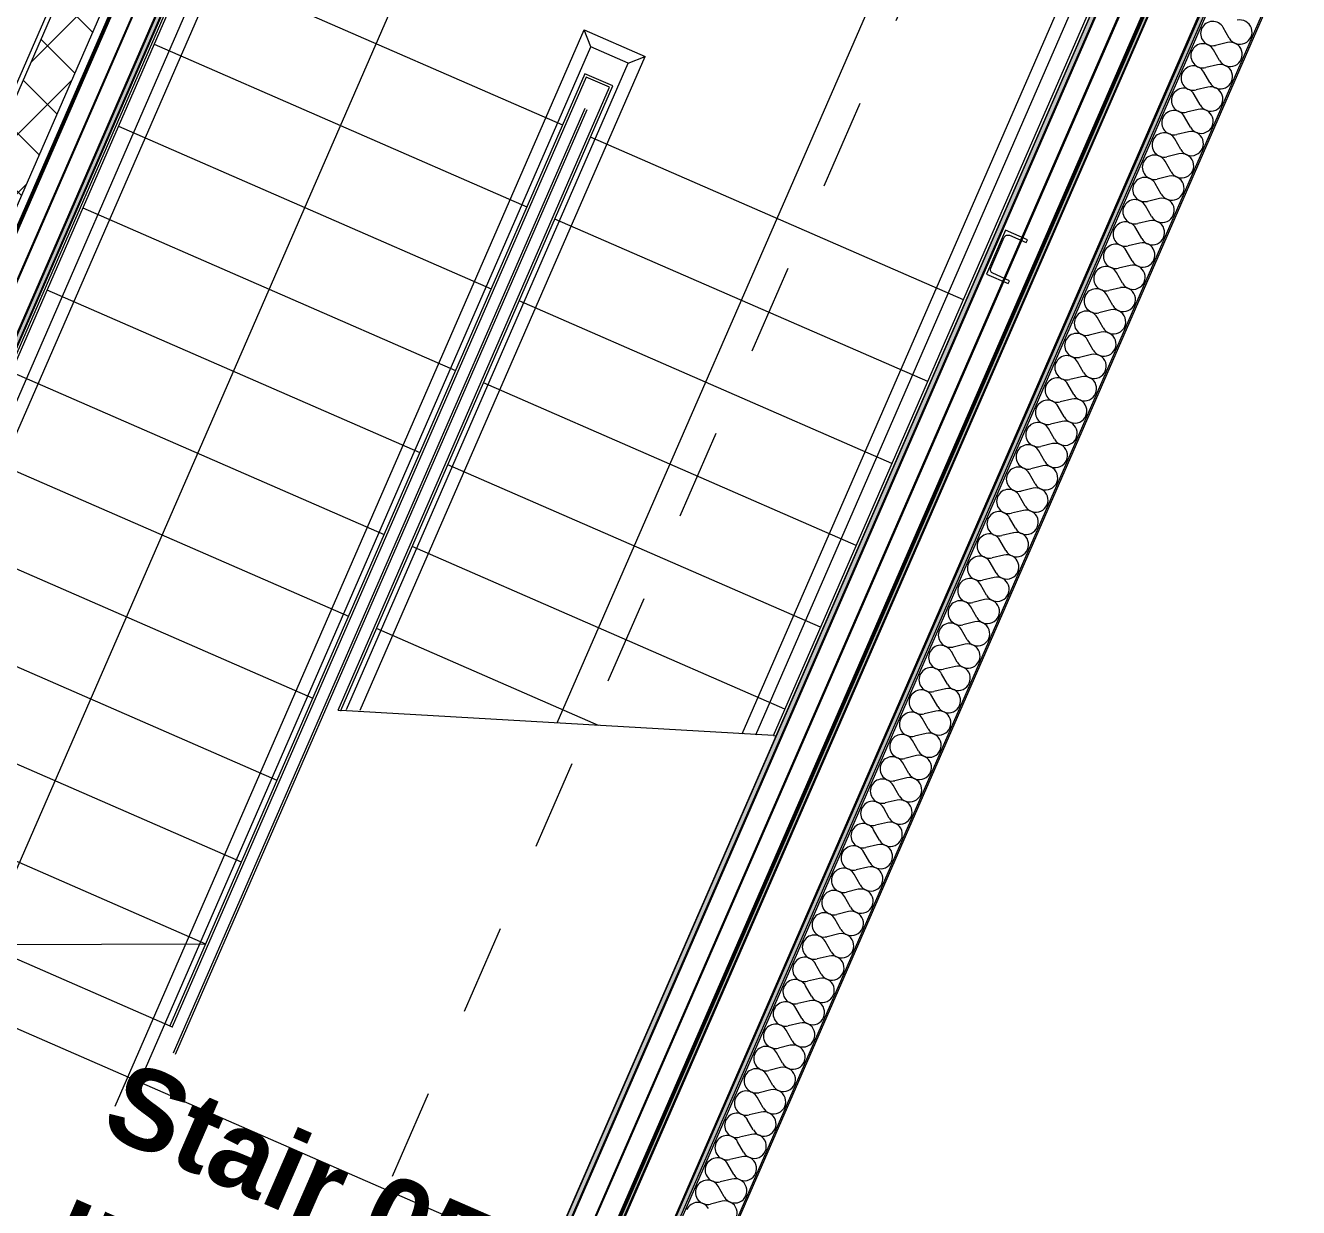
# Model space of a CAD drawing. Header units: millimetres. Extents: x -35034 to 431752, y -71616 to 25069.
# Drawn here: x 359774 to 363765, y -35815 to -32110 of the extents above; entities that cross this region are included whole.
import ezdxf
from ezdxf.enums import TextEntityAlignment as Align

# ---------------------------------------------------------------- set-up
doc = ezdxf.new("R2010")
doc.units = ezdxf.units.MM
doc.header["$MEASUREMENT"] = 0
doc.linetypes.add('Dashed', pattern=[564.444447, 282.222223, -282.222223])
doc.linetypes.add('Double Dashed', pattern=[1093.611073, 529.166651, -211.666656, 141.111112, -211.666656])
for name, color, linetype in [('A-95-MC_Marker_Section_P2.Marker', 7, 'Continuous'), ('New_A-05-M_Gross_Int_Circulation', 7, 'Continuous'), ('New_A-15-MG_Structural_Grid_Phase_2', 7, 'Continuous'), ('New_A-20-M_Floor_Slab', 7, 'Continuous'), ('New_A-25-M_Wall_Ext', 7, 'Continuous'), ('New_A-25-M_Wall_Int', 7, 'Continuous')]:
    doc.layers.add(name, color=color, linetype=linetype)
for name, color, linetype, lineweight in [('A-95-MC_Marker_Section_P2.Marker_Pen_No__1', 7, 'Continuous', 13), ('New_A-20-M_Floor_Slab_Pen_No__89', 8, 'Continuous', 20), ('New_A-25-M_Wall_Ext_Pen_No__1', 7, 'Continuous', 13), ('New_A-25-M_Wall_Int_Pen_No__1', 7, 'Continuous', 13), ('New_A-25-M_Wall_Int_Pen_No__155', 5, 'Continuous', 35), ('New_A-30-M_Stair_Pen_No__1', 7, 'Continuous', 13), ('New_A-95-P_Drawing_Pen_No__156', 5, 'Continuous', 50), ('New_ArchiCAD Zone Stamps_Pen_No__9', 7, 'Continuous', 13)]:
    doc.layers.add(name, color=color, linetype=linetype, lineweight=lineweight)
for name, color, linetype, lineweight, true_color in [('New_A-05-M_Gross_Int_Circulation_Pen_No__74', 7, 'Continuous', 20, 0x606060), ('New_A-15-MG_Structural_Grid_Phase_2_Pen_No__222', 7, 'Continuous', 13, 0x65af33), ('New_A-25-M_Wall_Ext_Pen_No__107', 7, 'Continuous', 15, 0xa6a6a6), ('New_A-25-M_Wall_Int_Pen_No__107', 7, 'Continuous', 15, 0xa6a6a6), ('New_A-95-P_Drawing_Pen_No__61', 7, 'Continuous', 20, 0x6a6a6a)]:
    doc.layers.add(name, color=color, linetype=linetype, lineweight=lineweight, true_color=true_color)
doc.styles.add('GENERATED_STYLE_2', font='')
doc.styles.add('GENERATED_STYLE_3', font='')
doc.styles.add('GENERATED_STYLE_4', font='')
doc.styles.get('GENERATED_STYLE_2').set_extended_font_data('Arial', bold=True)
doc.styles.get('GENERATED_STYLE_3').set_extended_font_data('Arial')
doc.styles.get('GENERATED_STYLE_4').set_extended_font_data('Swis721 BT')
doc.linetypes.add('Double Slash', pattern='A,0,[1,EC-MA-00-03-DR-A-00370 Phase 2 Hub Third Floor GA-S2-P201.Shx,S=15.679012,R=0,X=0,Y=0],-1975.555563,0', length=1975.555563)
pattern_1 = [(246.4404, (341458.06, 0), (-158.76755, 69.2305), [0, -100]), (246.4404, (341517.46, -80.45), (-158.76755, 69.2305), [0, -100])]

# ---------------------------------------------------------------- blocks, each defined once
blk = doc.blocks.new('Stair 05 _INB 3355_69_2', base_point=(360931.2, -33817.8))
at = {"layer": 'New_A-05-M_Gross_Int_Circulation_Pen_No__74', "linetype": 'Continuous'}
for p, q in [((360876.4, -30522.9), (358383.7, -36239.6)), ((360832.1, -37306.8), (363324.8, -31590.4))]:
    blk.add_line(p, q, dxfattribs=at)
at = {"layer": 'New_ArchiCAD Zone Stamps_Pen_No__9'}
for tag, height, style, p in [('ROOM_NAME', 250, 'GENERATED_STYLE_2', (360102.3, -35347.3)), ('zoneNameLine2', 250, 'GENERATED_STYLE_2', (359913.8, -35779.5)), ('ROOM_NUMBER', 200, 'GENERATED_STYLE_3', (359725.4, -36200.2)), ('measuredAreaCode', 200, 'GENERATED_STYLE_3', (359568.4, -36560.3)), ('DUMMY_649', 200, 'GENERATED_STYLE_3', (359875.8, -36694.3)), ('DUMMY_650', 200, 'GENERATED_STYLE_3', (360365.1, -36907.7)), ('DUMMY_651', 133.3, 'GENERATED_STYLE_3', (360644.4, -37014.2))]:
    blk.add_attdef(tag, text='', height=height, rotation=336.4404, dxfattribs=dict(at, style=style)).set_placement(p, align=Align.TOP_LEFT)
blk = doc.blocks.new('Slab_6_2', base_point=(319508.7, -20986.7))
at = {"layer": 'New_A-20-M_Floor_Slab_Pen_No__89', "linetype": 'Continuous', "flags": 128}
blk.add_lwpolyline([(360395.6, -39042.6), (361680.2, -36096.6), (358829.1, -34853.4), (360799.2, -30335.3), (343499.7, -22791.9), (351451.6, -4555.7), (347529.4, -2845.4), (347719, -2410.4), (346158.3, -1729.9), (345968.6, -2164.8), (345491.4, -1956.7), (343498.9, -6526.2), (338307.1, -4262.3), (330724.5, -11317.1), (330341.6, -10905.7), (319508.6, -20986.6), (319508.7, -20986.7), (306424.3, -33162.5), (323848.8, -40760.4)], dxfattribs=at)
blk = doc.blocks.new('*X934', base_point=(341458.1, 0))
at = {"layer": 'New_A-25-M_Wall_Ext_Pen_No__107', "linetype": 'Continuous'}
for p, q in [((363548.4, -32149.4), (363529.6, -32116.2)), ((363542.3, -32163.3), (363505.2, -32172.1)), ((363517.9, -32219.2), (363499.1, -32186.1)), ((363511.8, -32233.2), (363474.7, -32241.9)), ((363487.5, -32289), (363468.7, -32255.9)), ((363457, -32358.9), (363438.2, -32325.7)), ((363481.4, -32303), (363444.3, -32311.8)), ((363426.5, -32428.7), (363407.7, -32395.6)), ((363450.9, -32372.9), (363413.8, -32381.6)), ((363420.5, -32442.7), (363383.4, -32451.5)), ((363396.1, -32498.6), (363377.3, -32465.4)), ((363390, -32512.5), (363352.9, -32521.3)), ((363365.6, -32568.4), (363346.8, -32535.3)), ((363335.2, -32638.2), (363316.4, -32605.1)), ((363359.6, -32582.4), (363322.5, -32591.1)), ((363304.7, -32708.1), (363285.9, -32674.9)), ((363329.1, -32652.2), (363292, -32661)), ((363298.6, -32722), (363261.6, -32730.8)), ((363274.3, -32777.9), (363255.5, -32744.8)), ((363268.2, -32791.9), (363231.1, -32800.7)), ((363243.8, -32847.8), (363225, -32814.6)), ((363213.4, -32917.6), (363194.6, -32884.5)), ((363237.7, -32861.7), (363200.7, -32870.5)), ((363182.9, -32987.4), (363164.1, -32954.3)), ((363207.3, -32931.6), (363170.2, -32940.3)), ((363176.8, -33001.4), (363139.8, -33010.2)), ((363152.5, -33057.3), (363133.7, -33024.1)), ((363146.4, -33071.2), (363109.3, -33080)), ((363122, -33127.1), (363103.2, -33094)), ((363091.6, -33197), (363072.8, -33163.8)), ((363115.9, -33141.1), (363078.9, -33149.9)), ((363061.1, -33266.8), (363042.3, -33233.7)), ((363085.5, -33210.9), (363048.4, -33219.7)), ((363055, -33280.8), (363017.9, -33289.5)), ((363030.7, -33336.6), (363011.9, -33303.5)), ((363024.6, -33350.6), (362987.5, -33359.4)), ((363000.2, -33406.5), (362981.4, -33373.3)), ((362969.7, -33476.3), (362950.9, -33443.2)), ((362994.1, -33420.4), (362957, -33429.2)), ((362939.3, -33546.2), (362920.5, -33513)), ((362963.7, -33490.3), (362926.6, -33499.1)), ((362933.2, -33560.1), (362896.1, -33568.9)), ((362908.8, -33616), (362890, -33582.9)), ((362902.7, -33630), (362865.7, -33638.7)), ((362878.4, -33685.8), (362859.6, -33652.7)), ((362847.9, -33755.7), (362829.1, -33722.5)), ((362872.3, -33699.8), (362835.2, -33708.6)), ((362817.5, -33825.5), (362798.7, -33792.4)), ((362841.8, -33769.6), (362804.8, -33778.4)), ((362811.4, -33839.5), (362774.3, -33848.3)), ((362787, -33895.4), (362768.2, -33862.2)), ((362780.9, -33909.3), (362743.9, -33918.1)), ((362756.6, -33965.2), (362737.8, -33932.1)), ((362726.1, -34035), (362707.3, -34001.9)), ((362750.5, -33979.2), (362713.4, -33987.9)), ((362695.7, -34104.9), (362676.9, -34071.7)), ((362720, -34049), (362683, -34057.8)), ((362689.6, -34118.8), (362652.5, -34127.6)), ((362665.2, -34174.7), (362646.4, -34141.6)), ((362659.1, -34188.7), (362622, -34197.5)), ((362634.8, -34244.6), (362616, -34211.4)), ((362604.3, -34314.4), (362585.5, -34281.3)), ((362628.7, -34258.5), (362591.6, -34267.3)), ((362573.8, -34384.2), (362555, -34351.1)), ((362598.2, -34328.4), (362561.1, -34337.1)), ((362567.8, -34398.2), (362530.7, -34407)), ((362543.4, -34454.1), (362524.6, -34420.9)), ((362537.3, -34468), (362500.2, -34476.8)), ((362512.9, -34523.9), (362494.1, -34490.8)), ((362482.5, -34593.8), (362463.7, -34560.6)), ((362506.9, -34537.9), (362469.8, -34546.6)), ((362452, -34663.6), (362433.2, -34630.5)), ((362476.4, -34607.7), (362439.3, -34616.5)), ((362445.9, -34677.6), (362408.9, -34686.3)), ((362421.6, -34733.4), (362402.8, -34700.3)), ((362415.5, -34747.4), (362378.4, -34756.2)), ((362391.1, -34803.3), (362372.3, -34770.1)), ((362360.7, -34873.1), (362341.9, -34840)), ((362385, -34817.2), (362348, -34826)), ((362330.2, -34942.9), (362311.4, -34909.8)), ((362354.6, -34887.1), (362317.5, -34895.8)), ((362324.1, -34956.9), (362287.1, -34965.7)), ((362299.8, -35012.8), (362281, -34979.7)), ((362293.7, -35026.8), (362256.6, -35035.5)), ((362269.3, -35082.6), (362250.5, -35049.5)), ((362238.9, -35152.5), (362220.1, -35119.3)), ((362263.2, -35096.6), (362226.2, -35105.4)), ((362208.4, -35222.3), (362189.6, -35189.2)), ((362232.8, -35166.4), (362195.7, -35175.2)), ((362202.3, -35236.3), (362165.2, -35245)), ((362178, -35292.1), (362159.2, -35259)), ((362171.9, -35306.1), (362134.8, -35314.9)), ((362147.5, -35362), (362128.7, -35328.9)), ((362117, -35431.8), (362098.2, -35398.7)), ((362141.4, -35376), (362104.3, -35384.7)), ((362086.6, -35501.7), (362067.8, -35468.5)), ((362111, -35445.8), (362073.9, -35454.6)), ((362080.5, -35515.6), (362043.4, -35524.4)), ((362056.1, -35571.5), (362037.3, -35538.4)), ((362050, -35585.5), (362013, -35594.2)), ((362025.7, -35641.3), (362006.9, -35608.2)), ((361995.2, -35711.2), (361976.4, -35678.1)), ((362019.6, -35655.3), (361982.5, -35664.1)), ((361964.8, -35781), (361946, -35747.9)), ((361989.1, -35725.2), (361952.1, -35733.9)), ((361958.7, -35795), (361921.6, -35803.8))]:
    blk.add_line(p, q, dxfattribs=at)
for centre, start, end in [((363496.4, -32135), 156.4404, 283.3103), ((363496.4, -32135), 29.5705, 156.4404), ((363581.5, -32130.6), 209.5705, 103.3103), ((363466, -32204.9), 29.5705, 156.4404), ((363551, -32200.4), 209.5705, 103.3103), ((363466, -32204.9), 156.4404, 283.3103), ((363435.5, -32274.7), 29.5705, 156.4404), ((363520.6, -32270.2), 209.5705, 103.3103), ((363435.5, -32274.7), 156.4404, 283.3103), ((363405.1, -32344.5), 156.4404, 283.3103), ((363405.1, -32344.5), 29.5705, 156.4404), ((363490.1, -32340.1), 209.5705, 103.3103), ((363374.6, -32414.4), 156.4404, 283.3103), ((363374.6, -32414.4), 29.5705, 156.4404), ((363459.7, -32409.9), 209.5705, 103.3103), ((363344.2, -32484.2), 29.5705, 156.4404), ((363429.2, -32479.8), 209.5705, 103.3103), ((363344.2, -32484.2), 156.4404, 283.3103), ((363313.7, -32554.1), 29.5705, 156.4404), ((363398.8, -32549.6), 209.5705, 103.3103), ((363313.7, -32554.1), 156.4404, 283.3103), ((363283.3, -32623.9), 156.4404, 283.3103), ((363283.3, -32623.9), 29.5705, 156.4404), ((363368.3, -32619.4), 209.5705, 103.3103), ((363252.8, -32693.7), 156.4404, 283.3103), ((363252.8, -32693.7), 29.5705, 156.4404), ((363337.9, -32689.3), 209.5705, 103.3103), ((363222.3, -32763.6), 29.5705, 156.4404), ((363307.4, -32759.1), 209.5705, 103.3103), ((363222.3, -32763.6), 156.4404, 283.3103), ((363191.9, -32833.4), 29.5705, 156.4404), ((363277, -32829), 209.5705, 103.3103), ((363191.9, -32833.4), 156.4404, 283.3103), ((363161.4, -32903.3), 156.4404, 283.3103), ((363161.4, -32903.3), 29.5705, 156.4404), ((363246.5, -32898.8), 209.5705, 103.3103), ((363131, -32973.1), 156.4404, 283.3103), ((363131, -32973.1), 29.5705, 156.4404), ((363216.1, -32968.6), 209.5705, 103.3103), ((363100.5, -33042.9), 29.5705, 156.4404), ((363185.6, -33038.5), 209.5705, 103.3103), ((363100.5, -33042.9), 156.4404, 283.3103), ((363070.1, -33112.8), 29.5705, 156.4404), ((363155.1, -33108.3), 209.5705, 103.3103), ((363070.1, -33112.8), 156.4404, 283.3103), ((363039.6, -33182.6), 156.4404, 283.3103), ((363039.6, -33182.6), 29.5705, 156.4404), ((363124.7, -33178.2), 209.5705, 103.3103), ((363009.2, -33252.5), 156.4404, 283.3103), ((363009.2, -33252.5), 29.5705, 156.4404), ((363094.2, -33248), 209.5705, 103.3103), ((362978.7, -33322.3), 29.5705, 156.4404), ((363063.8, -33317.8), 209.5705, 103.3103), ((362978.7, -33322.3), 156.4404, 283.3103), ((362948.3, -33392.1), 29.5705, 156.4404), ((363033.3, -33387.7), 209.5705, 103.3103), ((362948.3, -33392.1), 156.4404, 283.3103), ((362917.8, -33462), 156.4404, 283.3103), ((362917.8, -33462), 29.5705, 156.4404), ((363002.9, -33457.5), 209.5705, 103.3103), ((362887.4, -33531.8), 156.4404, 283.3103), ((362887.4, -33531.8), 29.5705, 156.4404), ((362972.4, -33527.4), 209.5705, 103.3103), ((362856.9, -33601.7), 29.5705, 156.4404), ((362942, -33597.2), 209.5705, 103.3103), ((362856.9, -33601.7), 156.4404, 283.3103), ((362826.5, -33671.5), 29.5705, 156.4404), ((362911.5, -33667), 209.5705, 103.3103), ((362826.5, -33671.5), 156.4404, 283.3103), ((362796, -33741.3), 156.4404, 283.3103), ((362796, -33741.3), 29.5705, 156.4404), ((362881.1, -33736.9), 209.5705, 103.3103), ((362765.5, -33811.2), 156.4404, 283.3103), ((362765.5, -33811.2), 29.5705, 156.4404), ((362850.6, -33806.7), 209.5705, 103.3103), ((362735.1, -33881), 29.5705, 156.4404), ((362820.2, -33876.6), 209.5705, 103.3103), ((362735.1, -33881), 156.4404, 283.3103), ((362704.6, -33950.9), 29.5705, 156.4404), ((362789.7, -33946.4), 209.5705, 103.3103), ((362704.6, -33950.9), 156.4404, 283.3103), ((362674.2, -34020.7), 156.4404, 283.3103), ((362674.2, -34020.7), 29.5705, 156.4404), ((362759.3, -34016.2), 209.5705, 103.3103), ((362643.7, -34090.5), 156.4404, 283.3103), ((362643.7, -34090.5), 29.5705, 156.4404), ((362728.8, -34086.1), 209.5705, 103.3103), ((362613.3, -34160.4), 29.5705, 156.4404), ((362698.3, -34155.9), 209.5705, 103.3103), ((362613.3, -34160.4), 156.4404, 283.3103), ((362582.8, -34230.2), 29.5705, 156.4404), ((362667.9, -34225.8), 209.5705, 103.3103), ((362582.8, -34230.2), 156.4404, 283.3103), ((362552.4, -34300.1), 156.4404, 283.3103), ((362552.4, -34300.1), 29.5705, 156.4404), ((362637.4, -34295.6), 209.5705, 103.3103), ((362521.9, -34369.9), 156.4404, 283.3103), ((362521.9, -34369.9), 29.5705, 156.4404), ((362607, -34365.4), 209.5705, 103.3103), ((362491.5, -34439.7), 29.5705, 156.4404), ((362576.5, -34435.3), 209.5705, 103.3103), ((362491.5, -34439.7), 156.4404, 283.3103), ((362461, -34509.6), 29.5705, 156.4404), ((362546.1, -34505.1), 209.5705, 103.3103), ((362461, -34509.6), 156.4404, 283.3103), ((362430.6, -34579.4), 156.4404, 283.3103), ((362430.6, -34579.4), 29.5705, 156.4404), ((362515.6, -34575), 209.5705, 103.3103), ((362400.1, -34649.3), 156.4404, 283.3103), ((362400.1, -34649.3), 29.5705, 156.4404), ((362485.2, -34644.8), 209.5705, 103.3103), ((362369.6, -34719.1), 29.5705, 156.4404), ((362454.7, -34714.6), 209.5705, 103.3103), ((362369.6, -34719.1), 156.4404, 283.3103), ((362339.2, -34788.9), 29.5705, 156.4404), ((362424.3, -34784.5), 209.5705, 103.3103), ((362339.2, -34788.9), 156.4404, 283.3103), ((362308.7, -34858.8), 156.4404, 283.3103), ((362308.7, -34858.8), 29.5705, 156.4404), ((362393.8, -34854.3), 209.5705, 103.3103), ((362278.3, -34928.6), 156.4404, 283.3103), ((362278.3, -34928.6), 29.5705, 156.4404), ((362363.4, -34924.1), 209.5705, 103.3103), ((362247.8, -34998.5), 29.5705, 156.4404), ((362332.9, -34994), 209.5705, 103.3103), ((362247.8, -34998.5), 156.4404, 283.3103), ((362217.4, -35068.3), 29.5705, 156.4404), ((362302.4, -35063.8), 209.5705, 103.3103), ((362217.4, -35068.3), 156.4404, 283.3103), ((362186.9, -35138.1), 156.4404, 283.3103), ((362186.9, -35138.1), 29.5705, 156.4404), ((362272, -35133.7), 209.5705, 103.3103), ((362156.5, -35208), 156.4404, 283.3103), ((362156.5, -35208), 29.5705, 156.4404), ((362241.5, -35203.5), 209.5705, 103.3103), ((362126, -35277.8), 29.5705, 156.4404), ((362211.1, -35273.3), 209.5705, 103.3103), ((362126, -35277.8), 156.4404, 283.3103), ((362095.6, -35347.7), 29.5705, 156.4404), ((362180.6, -35343.2), 209.5705, 103.3103), ((362095.6, -35347.7), 156.4404, 283.3103), ((362065.1, -35417.5), 156.4404, 283.3103), ((362065.1, -35417.5), 29.5705, 156.4404), ((362150.2, -35413), 209.5705, 103.3103), ((362034.7, -35487.3), 156.4404, 283.3103), ((362034.7, -35487.3), 29.5705, 156.4404), ((362119.7, -35482.9), 209.5705, 103.3103), ((362004.2, -35557.2), 29.5705, 156.4404), ((362089.3, -35552.7), 209.5705, 103.3103), ((362004.2, -35557.2), 156.4404, 283.3103), ((361973.8, -35627), 29.5705, 156.4404), ((362058.8, -35622.5), 209.5705, 103.3103), ((361973.8, -35627), 156.4404, 283.3103), ((361943.3, -35696.9), 156.4404, 283.3103), ((361943.3, -35696.9), 29.5705, 156.4404), ((362028.4, -35692.4), 209.5705, 103.3103), ((361912.8, -35766.7), 156.4404, 283.3103), ((361912.8, -35766.7), 29.5705, 156.4404), ((361997.9, -35762.2), 209.5705, 103.3103), ((361882.4, -35836.5), 29.5705, 156.4404), ((361967.5, -35832.1), 209.5705, 103.3103)]:
    blk.add_arc(centre, 38.1, start, end, dxfattribs=at)
blk = doc.blocks.new('Wall_274_2', base_point=(353871.8, -53650.9))
at = {"layer": 'New_A-25-M_Wall_Ext_Pen_No__107', "linetype": 'Continuous'}
h = blk.add_hatch(dxfattribs=at)
h.set_pattern_fill('Plaster_0002', color=256, style=0, pattern_type=2)
h.set_pattern_definition([(0, (341458.06, 0), (0, 173.2051), [0, -100]), (0, (341508.06, 86.6), (0, 173.2051), [0, -100])])
h.paths.add_polyline_path([(360918.2, -38343.2), (360922.3, -38345), (363918.8, -31473), (363912.9, -31475.4)])
at = {"layer": 'New_A-25-M_Wall_Ext_Pen_No__107', "linetype": 'Continuous', "lineweight": 0, "true_color": 0x535353}
for points in [[(363674.6, -31568.9), (360752.3, -38270.8), (360752.7, -38271), (360755, -38272), (363678.6, -31567.4)], [(363481.1, -31644.9), (360617.5, -38212.1), (360620.3, -38213.3), (363485.1, -31643.4)]]:
    blk.add_hatch(color=251, dxfattribs=at).paths.add_polyline_path(points)
at = {"layer": 'New_A-25-M_Wall_Ext_Pen_No__107', "linetype": 'Continuous'}
for points in [[(360755, -38272), (360766, -38276.8), (363694.4, -31561.2), (363678.6, -31567.4)], [(360606.1, -38207.1), (360617.5, -38212.1), (363481.1, -31644.9), (363464.7, -31651.4)]]:
    blk.add_hatch(color=256, dxfattribs=at).paths.add_polyline_path(points)
at = {"layer": 'New_A-25-M_Wall_Ext_Pen_No__1', "linetype": 'Continuous'}
for p, q in [((360918.2, -38343.2), (363912.9, -31475.4)), ((360752.3, -38270.8), (363674.6, -31568.9)), ((360755, -38272), (363678.6, -31567.4)), ((360766, -38276.8), (363694.4, -31561.2)), ((360771.5, -38279.2), (363702.3, -31558.1)), ((363481.1, -31644.9), (360617.5, -38212.1)), ((360620.3, -38213.3), (363485.1, -31643.4))]:
    blk.add_line(p, q, dxfattribs=at)
at = {"layer": 'New_A-25-M_Wall_Ext_Pen_No__1', "linetype": 'Continuous', "flags": 128}
for points in [[(360922.3, -38345), (363918.8, -31473)], [(363464.7, -31651.4), (360606.1, -38207.1)]]:
    blk.add_lwpolyline(points, dxfattribs=at)
at = {"layer": 'New_A-25-M_Wall_Ext', "color": 250, "lineweight": 50, "true_color": 0x2a2a2a}
blk.add_blockref('*X934', (341458.1, 0), dxfattribs=at)
blk = doc.blocks.new('Wall_352_2', base_point=(358867, -35137.4))
at = {"layer": 'New_A-25-M_Wall_Int_Pen_No__107', "linetype": 'Continuous', "lineweight": 0, "true_color": 0x535353}
for points in [[(360800.4, -30490.9), (358789.1, -35103.5), (358791.8, -35104.7), (360803.1, -30492.1)], [(360861.8, -30517.6), (358850.5, -35130.3), (358853.2, -35131.5), (360864.6, -30518.8)]]:
    blk.add_hatch(color=251, dxfattribs=at).paths.add_polyline_path(points)
at = {"layer": 'New_A-25-M_Wall_Int_Pen_No__107', "linetype": 'Continuous'}
blk.add_hatch(color=256, dxfattribs=at).paths.add_polyline_path([(360864.6, -30518.8), (358853.2, -35131.5), (358867, -35137.4), (360878.3, -30524.8)])
at = {"layer": 'New_A-25-M_Wall_Int_Pen_No__1', "linetype": 'Continuous'}
for p, q in [((360803.1, -30492.1), (358791.8, -35104.7)), ((360861.8, -30517.6), (358850.5, -35130.3)), ((360864.6, -30518.8), (358853.2, -35131.5))]:
    blk.add_line(p, q, dxfattribs=at)
at = {"layer": 'New_A-25-M_Wall_Int_Pen_No__1', "linetype": 'Continuous', "flags": 128}
for points in [[(360800.4, -30490.9), (358789.1, -35103.5)], [(360878.3, -30524.8), (360800.4, -30490.9)], [(358867, -35137.4), (360878.3, -30524.8)], [(358789.1, -35103.5), (358867, -35137.4)]]:
    blk.add_lwpolyline(points, dxfattribs=at)
blk = doc.blocks.new('Wall_353_2', base_point=(360904, -37354.5))
at = {"layer": 'New_A-25-M_Wall_Int_Pen_No__107', "linetype": 'Continuous'}
blk.add_hatch(color=256, dxfattribs=at).paths.add_polyline_path([(360839.9, -37326.5), (363338.1, -31597.4), (363324.3, -31591.4), (360826.1, -37320.5)])
at = {"layer": 'New_A-25-M_Wall_Int_Pen_No__107', "linetype": 'Continuous', "lineweight": 0, "true_color": 0x535353}
for points in [[(360842.6, -37327.7), (363340.8, -31598.6), (363338.1, -31597.4), (360839.9, -37326.5)], [(360904, -37354.5), (363402.2, -31625.4), (363399.5, -31624.2), (360901.3, -37353.3)]]:
    blk.add_hatch(color=251, dxfattribs=at).paths.add_polyline_path(points)
at = {"layer": 'New_A-25-M_Wall_Int_Pen_No__1', "linetype": 'Continuous'}
for p, q in [((360839.9, -37326.5), (363338.1, -31597.4)), ((360842.6, -37327.7), (363340.8, -31598.6)), ((360901.3, -37353.3), (363399.5, -31624.2))]:
    blk.add_line(p, q, dxfattribs=at)
at = {"layer": 'New_A-25-M_Wall_Int_Pen_No__1', "linetype": 'Continuous', "flags": 128}
for points in [[(363324.3, -31591.4), (360826.1, -37320.5)], [(363402.2, -31625.4), (363324.3, -31591.4)], [(360904, -37354.5), (363402.2, -31625.4)], [(360826.1, -37320.5), (360904, -37354.5)]]:
    blk.add_lwpolyline(points, dxfattribs=at)
blk = doc.blocks.new('*X1189', base_point=(341458.1, 0))
at = {"layer": 'New_A-25-M_Wall_Int_Pen_No__107', "linetype": 'Continuous'}
blk.add_hatch(color=256, dxfattribs=at).paths.add_polyline_path([(358964, -34121.3), (358974, -34098.4), (358960.2, -34092.4), (358950.2, -34115.3)])
blk = doc.blocks.new('Wall_354_2', base_point=(358836.6, -34763.7))
at = {"layer": 'New_A-25-M_Wall_Int_Pen_No__107', "linetype": 'Continuous'}
h = blk.add_hatch(dxfattribs=at)
h.set_pattern_fill('Concrete_Block_0002', color=256, style=0, pattern_type=2)
h.set_pattern_definition([(45, (341458.06, 0), (-91.92388, 91.92388), []), (135, (341458.06, 0), (91.92388, 91.92388), [])])
h.paths.add_polyline_path([(360587.5, -30398.1), (358708.3, -34707.7), (358836.6, -34763.7), (360715.9, -30454)])
h = blk.add_hatch(dxfattribs=at)
h.set_pattern_fill('Plaster_0002', color=256, style=0, pattern_type=2)
h.set_pattern_definition(pattern_1)
h.paths.add_polyline_path([(360348.2, -30947), (360587.5, -30398.1), (360573.8, -30392.1), (360334.4, -30941)])
h = blk.add_hatch(dxfattribs=at)
h.set_pattern_fill('Plaster_0002', color=256, style=0, pattern_type=2)
h.set_pattern_definition(pattern_1)
h.paths.add_polyline_path([(358989.2, -34063.6), (360308.2, -31038.7), (360294.4, -31032.7), (358975.4, -34057.6)])
at = {"layer": 'New_A-25-M_Wall_Int_Pen_No__107', "linetype": 'Continuous', "lineweight": 0, "true_color": 0x535353}
for points in [[(358982, -34080.1), (358983.2, -34077.3), (358969.4, -34071.3), (358968.2, -34074.1)], [(358955.2, -34141.5), (358956.4, -34138.8), (358942.6, -34132.8), (358941.5, -34135.5)]]:
    blk.add_hatch(color=251, dxfattribs=at).paths.add_polyline_path(points)
at = {"layer": 'New_A-25-M_Wall_Int_Pen_No__107', "linetype": 'Continuous'}
for points in [[(358983.2, -34077.3), (358989.2, -34063.6), (358975.4, -34057.6), (358969.4, -34071.3)], [(358949.2, -34155.3), (358955.2, -34141.5), (358941.5, -34135.5), (358935.5, -34149.3)]]:
    blk.add_hatch(color=256, dxfattribs=at).paths.add_polyline_path(points)
h = blk.add_hatch(dxfattribs=at)
h.set_pattern_fill('Plaster_0002', color=256, style=0, pattern_type=2)
h.set_pattern_definition(pattern_1)
h.paths.add_polyline_path([(358935.5, -34149.3), (358694.6, -34701.7), (358708.3, -34707.7), (358949.2, -34155.3)])
at = {"layer": 'New_A-25-M_Wall_Int_Pen_No__1', "linetype": 'Continuous'}
for p, q in [((360587.5, -30398.1), (358708.3, -34707.7)), ((358968.2, -34074.1), (358982, -34080.1)), ((358983.2, -34077.3), (358969.4, -34071.3)), ((358989.2, -34063.6), (358975.4, -34057.6)), ((358950.2, -34115.3), (358964, -34121.3)), ((358960.2, -34092.4), (358974, -34098.4)), ((358935.5, -34149.3), (358949.2, -34155.3)), ((358941.5, -34135.5), (358955.2, -34141.5)), ((358942.6, -34132.8), (358956.4, -34138.8))]:
    blk.add_line(p, q, dxfattribs=at)
at = {"layer": 'New_A-25-M_Wall_Int_Pen_No__1', "linetype": 'Continuous', "flags": 128}
for points in [[(360573.8, -30392.1), (360334.4, -30941)], [(360715.9, -30454), (360573.8, -30392.1)], [(358836.6, -34763.7), (360715.9, -30454)], [(360294.4, -31032.7), (358975.4, -34057.6)], [(358935.5, -34149.3), (358694.6, -34701.7)], [(358694.6, -34701.7), (358836.6, -34763.7)]]:
    blk.add_lwpolyline(points, dxfattribs=at)
at = {"layer": 'New_A-25-M_Wall_Int_Pen_No__155', "linetype": 'Continuous'}
for p, q in [((360348.2, -30947), (360334.4, -30941)), ((360294.4, -31032.7), (360308.2, -31038.7))]:
    blk.add_line(p, q, dxfattribs=at)
at = {"layer": 'New_A-25-M_Wall_Int', "color": 250, "lineweight": 50, "true_color": 0x2a2a2a}
blk.add_blockref('*X1189', (341458.1, 0), dxfattribs=at)
blk = doc.blocks.new('Stair 05')
at = {"layer": 'New_A-30-M_Stair_Pen_No__1', "linetype": 'Continuous'}
for p, q in [((-8, 1592.949), (-8, 4588)), ((0, 1590), (0, 4580)), ((2646, 4580), (2646, 0)), ((2654, 4588), (2654, 0)), ((637.5, 1355), (637.5, 3917.5)), ((2008.5, 3917.5), (2008.5, 0)), ((1275, 1120), (1275, 3255)), ((1275, 3255), (1371, 3255)), ((1283, 3247), (1363, 3247)), ((1283, 1117.051), (1283, 3247)), ((1363, 3247), (1363, 0)), ((1371, 3255), (1371, 0)), ((0, 3080), (1275, 3080)), ((2646, 3080), (1371, 3080)), ((0, 2800), (1275, 2800)), ((2646, 2800), (1371, 2800)), ((0, 2520), (1275, 2520)), ((2646, 2520), (1371, 2520)), ((0, 2240), (1275, 2240)), ((2646, 2240), (1371, 2240)), ((0, 1960), (1275, 1960)), ((2646, 1960), (1371, 1960)), ((0, 1680), (1275, 1680)), ((2646, 1680), (1371, 1680)), ((0, 1590), (-8, 1592.949)), ((0, 1590), (1275, 1120)), ((515.426, 1400), (1275, 1400)), ((2646, 1400), (1371, 1400)), ((1283, 1117.051), (1275, 1120)), ((2646, 1120), (1371, 1120)), ((2646, 840), (1371, 840)), ((2646, 560), (1371, 560)), ((2646, 280), (1371, 280)), ((2008.5, 0), (1371, 280)), ((1371, 0), (1363, 0)), ((2646, 0), (1371, 0)), ((2646, 0), (1371, 0))]:
    blk.add_line(p, q, dxfattribs=at)
for p in [(1275, 1120), (1363, 0)]:
    blk.add_point(p, dxfattribs=at)
blk = doc.blocks.new('Standard grid marker_14')
at = {"layer": 'New_A-15-MG_Structural_Grid_Phase_2_Pen_No__222', "linetype": 'Double Dashed'}
blk.add_line((20268.4, 0), (27450.4, 0), dxfattribs=at)
at = {"layer": 'New_A-15-MG_Structural_Grid_Phase_2_Pen_No__222', "style": 'GENERATED_STYLE_4'}
for tag, p in [('AC_MarkerText_1_0', (-500, 36.5)), ('AC_MarkerText_1_1', (27950.4, 36.5))]:
    blk.add_attdef(tag, text='', height=350, rotation=270, dxfattribs=at).set_placement(p, align=Align.MIDDLE_CENTER)
blk = doc.blocks.new('Standard grid marker_15')
at = {"layer": 'New_A-15-MG_Structural_Grid_Phase_2_Pen_No__222', "linetype": 'Double Dashed'}
blk.add_line((20268.4, 0), (27450.4, 0), dxfattribs=at)
at = {"layer": 'New_A-15-MG_Structural_Grid_Phase_2_Pen_No__222', "style": 'GENERATED_STYLE_4'}
for tag, p in [('AC_MarkerText_1_0', (-500, 36.5)), ('AC_MarkerText_1_1', (27950.4, 36.5))]:
    blk.add_attdef(tag, text='', height=350, rotation=270, dxfattribs=at).set_placement(p, align=Align.MIDDLE_CENTER)
blk = doc.blocks.new('Cutting Plane_2_2', base_point=(363392.3, -30055.5))
at = {"layer": 'A-95-MC_Marker_Section_P2.Marker_Pen_No__1', "linetype": 'Dashed'}
blk.add_line((363292.4, -30284.7), (351215.7, -57980.2), dxfattribs=at)

msp = doc.modelspace()

# ---------------------------------------------------------------- linework, layer by layer
at = {"layer": 'New_A-25-M_Wall_Int_Pen_No__1', "linetype": 'Continuous'}
for p, q in [((359002, -34994.3), (360912.5, -30612.7)), ((359022.6, -35046.9), (360933.2, -30665.4)), ((362021.2, -34330.3), (363190.1, -31649.5)), ((362063.7, -34332.5), (363242.7, -31628.8)), ((360055.2, -35497.2), (361526.1, -32123.9)), ((361526.1, -32123.9), (361716.8, -32207.1)), ((361546.8, -32176.6), (361526.1, -32123.9)), ((360107.9, -35476.5), (361546.8, -32176.6)), ((360823.5, -34255.8), (361716.8, -32207.1)), ((361664.2, -32227.8), (361546.8, -32176.6)), ((361664.2, -32227.8), (361716.8, -32207.1)), ((360780.8, -34253.6), (361664.2, -32227.8)), ((361527.9, -32370.2), (360236.8, -35330.9)), ((360244.2, -35334.1), (361535.2, -32373.3))]:
    msp.add_line(p, q, dxfattribs=at)
at = {"layer": 'New_A-95-P_Drawing_Pen_No__156', "linetype": 'Double Slash', "flags": 128}
for points in [[(360742.9, -30464.5), (358909, -34670.1)], [(363464.7, -31651.4), (361630.9, -35857)]]:
    msp.add_lwpolyline(points, dxfattribs=at)
at = {"layer": 'New_A-95-P_Drawing_Pen_No__61', "linetype": 'Continuous', "flags": 128}
msp.add_lwpolyline([(362855.5, -32918.8), (362859.5, -32909.6), (362806.8, -32886.6, -0.414214), (362800.6, -32870.8), (362843, -32773.7, -0.414214), (362858.8, -32767.5), (362911.5, -32790.4), (362915.5, -32781.3), (362846.7, -32751.3), (362786.8, -32888.8)], format="xyb", close=True, dxfattribs=at)

# ---------------------------------------------------------------- block references
at = {"layer": 'A-95-MC_Marker_Section_P2.Marker'}
msp.add_blockref('Cutting Plane_2_2', (363392.3, -30055.5), dxfattribs=at)
at = {"layer": 'New_A-05-M_Gross_Int_Circulation', "linetype": 'Continuous'}
ref = msp.add_blockref('Stair 05 _INB 3355_69_2', (360931.2, -33817.8), dxfattribs=at)
ref.add_attrib('ROOM_NAME', 'Stair 05 ', dxfattribs={"layer": 'New_ArchiCAD Zone Stamps_Pen_No__9', "color": 7, "height": 250, "rotation": 336.4404, "style": 'GENERATED_STYLE_2'}).set_placement((360102.3, -35347.3), align=Align.TOP_LEFT)
ref.add_attrib('zoneNameLine2', 'ID. TF029', dxfattribs={"layer": 'New_ArchiCAD Zone Stamps_Pen_No__9', "color": 7, "height": 250, "rotation": 336.4404, "style": 'GENERATED_STYLE_2'}).set_placement((359913.8, -35779.5), align=Align.TOP_LEFT)
at = {"layer": 'New_A-15-MG_Structural_Grid_Phase_2', "color": 8, "linetype": 'Continuous', "lineweight": 15, "zscale": 1000, "rotation": 66.44041158399293}
for name, p in [('Standard grid marker_14', (350761.8, -53354.1)), ('Standard grid marker_15', (353483.7, -54541))]:
    msp.add_blockref(name, p, dxfattribs=at)
at = {"layer": 'New_A-20-M_Floor_Slab', "color": 8, "linetype": 'Continuous', "lineweight": 20}
msp.add_blockref('Slab_6_2', (319508.7, -20986.7), dxfattribs=at)
at = {"layer": 'New_A-25-M_Wall_Ext', "color": 250, "lineweight": 50, "true_color": 0x2a2a2a}
msp.add_blockref('Wall_274_2', (353871.8, -53650.9), dxfattribs=at)
at = {"layer": 'New_A-25-M_Wall_Int', "color": 250, "lineweight": 50, "true_color": 0x2a2a2a}
for name, p in [('Wall_354_2', (358836.6, -34763.7)), ('Wall_352_2', (358867, -35137.4)), ('Wall_353_2', (360904, -37354.5))]:
    msp.add_blockref(name, p, dxfattribs=at)
at = {"layer": 'New_A-30-M_Stair_Pen_No__1', "linetype": 'Continuous', "xscale": -1, "zscale": 1000, "rotation": 336.4404115839957}
msp.add_blockref('Stair 05', (361483.6, -35792.7), dxfattribs=at)

doc.saveas('drawing.dxf')
